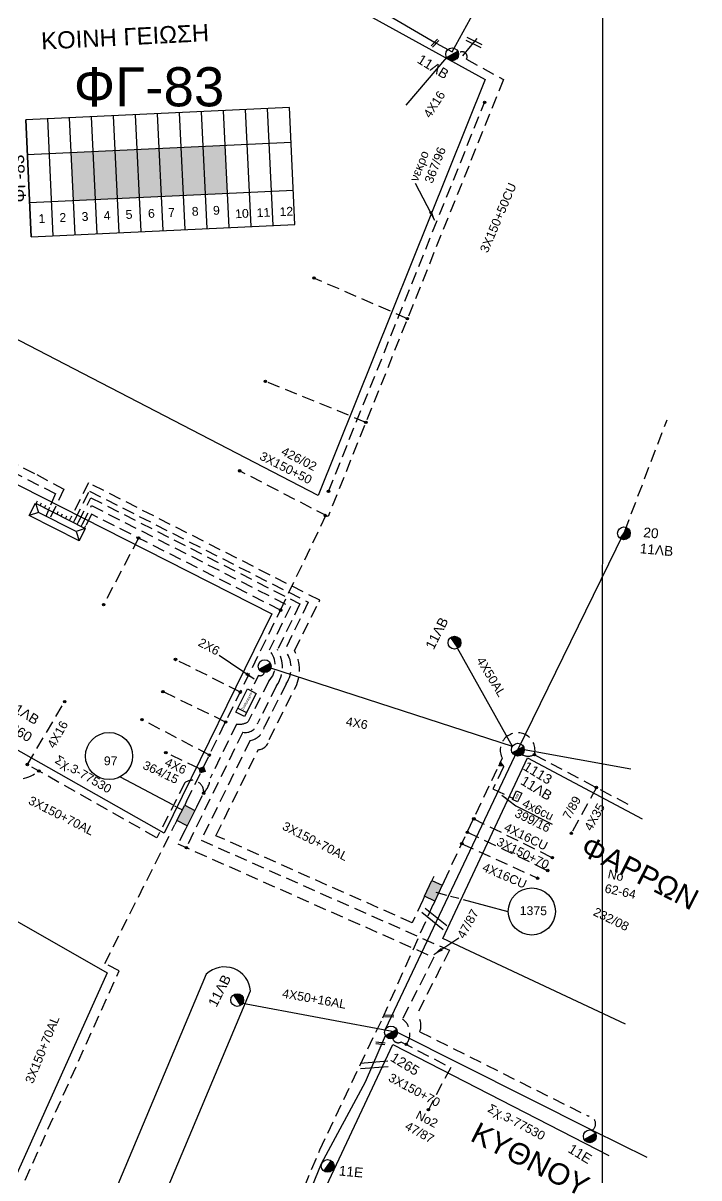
# Model space of a CAD drawing. Header units: millimetres. Extents: x 2087 to 5289, y 222 to 1137.
# Drawn here: x 3142.8 to 3211.9, y 451.1 to 569.1 of the extents above; entities that cross this region are included whole.
import ezdxf
from ezdxf.enums import TextEntityAlignment as Align

# ---------------------------------------------------------------- set-up
doc = ezdxf.new("R2010")
doc.units = ezdxf.units.MM
doc.linetypes.add('DASHED', pattern=[19.05, 12.7, -6.35])
for name, color, linetype in [('Link Box 4 Διευθύνσεων', 7, 'Continuous'), ('Pillar OTE', 7, 'Continuous'), ('Άγνωστα', 7, 'Continuous'), ('Ασφαλειοκιβώτια Χ.Τ 12 αναχωρήσεων', 7, 'Continuous'), ('Γυμνά εναέρια ΧΤ και ΦΟΠ (3Φ)   4x50+16AL', 7, 'Continuous'), ('Εναέρια παροχή ΧΤ 4x16', 7, 'SYN_LINE'), ('Επιγραφές - Σχήματα', 7, 'Continuous'), ('Καλώδια ΧΤ   3x150+50CU', 7, 'DASHED'), ('Καλώδια ΧΤ   3x150+70 XLPE', 7, 'DASHED'), ('Καλώδια ΧΤ   3x150+70AL', 7, 'DASHED'), ('Καλώδια ΧΤ   3x150AL+50CU', 7, 'DASHED'), ('Καλώδια ΧΤ   3x150AL+50XLPE', 7, 'DASHED'), ('Καλώδια ΧΤ   4x50AL', 7, 'DASHED'), ('Καλώδια ΧΤ   4x6CU', 7, 'DASHED'), ('Μηχανική τομή', 7, 'Continuous'), ('Στάση ή Σταθμαρχείο', 7, 'Continuous'), ('Στύλος ΦΜ', 7, 'Continuous'), ('Στύλος ΦΜ @ 1', 7, 'Continuous'), ('Συνδέσεις', 7, 'Continuous'), ('Συνεστραμμενα ΧΤ  4Χ120+25 Al', 7, 'Continuous'), ('Τομή', 7, 'Continuous'), ('Υποσταθμός πόλεως', 7, 'Continuous'), ('Υπόβαθρο ΔΕΗ', 7, 'Continuous'), ('Υπόγεια καλώδια Παροχών ΧΤ   4x16CU', 7, 'DASHED'), ('Υπόγεια καλώδια Παροχών ΧΤ   4x6', 7, 'DASHED'), ('Υπόγειο καλώδιο Μέσης Τάσης 20KV', 7, 'Continuous')]:
    doc.layers.add(name, color=color, linetype=linetype)
doc.styles.add('arial', font='arial.ttf')
doc.styles.get("Standard").update_dxf_attribs({"font": 'arial.ttf'})
doc.linetypes.add('SYN_LINE', pattern='A,0.5,-0.0001,["/\\/\\/\\/",Standard,S=0.1,R=0,X=0,Y=-0.05],-0.25', length=0.7501)
doc.dimstyles.new('ISO-25', dxfattribs={"dimtxt": 2.5, "dimasz": 2.5, "dimexe": 1.25, "dimexo": 0.625, "dimtad": 1, "dimtxsty": 'Standard', "dimcen": 2.5, "dimadec": 0, "dimazin": 0, "dimtfac": 1, "dimtmove": 0, "dimatfit": 3, "dimfxl": 1, "dimarcsym": 0})

# ---------------------------------------------------------------- blocks, each defined once
blk = doc.blocks.new('ΤΟΜΗ')
at = {"layer": 'Τομή', "ltscale": 40}
for p, q in [((-5.68, 0), (5.68, 0)), ((5.68, -2.33), (-5.68, -2.33))]:
    blk.add_line(p, q, dxfattribs=at)
blk = doc.blocks.new('ΜΗΧΑΝΙΚΗ ΤΟΜΗ')
at = {"layer": 'Μηχανική τομή', "ltscale": 40}
for p, q in [((-1.89, 0.78), (1.89, 0.78)), ((1.89, 0), (-1.89, 0))]:
    blk.add_line(p, q, dxfattribs=at)
blk = doc.blocks.new('ΥΠΑΡΧΩΝ ΤΣΙΜΕΝΤΕΝΙΟΣ ΣΤΥΛΟΣ')
at = {"layer": 'Στύλος ΦΜ'}
blk.add_hatch(color=7, dxfattribs=at).paths.add_polyline_path([(-1.29, -2.28, 0.574793), (2.62, 0, 0.268822), (1.3, 2.27)])
at = {"layer": 'Στύλος ΦΜ', "color": 7}
blk.add_line((-1.29, -2.28), (1.3, 2.27), dxfattribs=at)
blk.add_circle((0, 0), 2.62, dxfattribs=at)
at = {"layer": 'Στύλος ΦΜ', "flags": 4}
for tag, p in [('ΑΡΙΘΜΟΣ', (-4.68, 8.05)), ('ΤΥΠΟΣ', (-4.91, 3.03))]:
    blk.add_attdef(tag, p, '', height=4, dxfattribs=at)
blk = doc.blocks.new('LINK BOX 4 ΑΝΑΧΩΡΗΣΕΩΝ')
at = {"layer": 'Link Box 4 Διευθύνσεων', "ltscale": 40}
blk.add_hatch(color=256, dxfattribs=at).paths.add_polyline_path([(-3.54, 0), (-3.54, -4.67), (3.54, -4.67), (3.54, 0)])
for p, q in [((-3.54, 0), (-5.33, 0)), ((5.33, 0), (3.54, 0)), ((-3.54, -4.67), (-5.33, -4.67)), ((5.33, -4.67), (3.54, -4.67))]:
    blk.add_line(p, q, dxfattribs=at)
blk.add_lwpolyline([(-3.54, -4.67), (-3.54, 0), (3.54, 0), (3.54, -4.67)], close=True, dxfattribs=at)
blk = doc.blocks.new('_ΣΥΝΔΕΣΗ')
at = {"layer": 'Συνδέσεις', "linetype": 'SYN_LINE', "ltscale": 40}
blk.add_hatch(color=256, dxfattribs=at).paths.add_polyline_path([(0.5, -0.01, 1), (-0.5, -0.01, 1)])
at = {"layer": 'Συνδέσεις'}
blk.add_circle((0, -0.01), 0.5, dxfattribs=at)
blk = doc.blocks.new('ΑΣΦΑΛΕΙΟΚΙΒΩΤΙΟ ΥΠΟΣΤΑΘΜΟΥ 12 ΑΝΑΧΩΡΗΣΕΩΝ')
at = {"layer": 'Ασφαλειοκιβώτια Χ.Τ 12 αναχωρήσεων', "ltscale": 40}
for p, q in [((-23.91, 54), (23.91, 54)), ((-9.83, 54), (-9.83, -54)), ((9.83, 54), (9.83, -54)), ((-23.91, 45), (23.91, 45)), ((-23.91, 36), (23.91, 36)), ((-23.91, 27), (23.91, 27)), ((-23.91, 18), (23.91, 18)), ((-23.91, 9), (23.91, 9)), ((-23.91, 0), (23.91, 0)), ((-23.91, -9), (23.91, -9)), ((-23.91, -18), (23.91, -18)), ((-23.91, -27), (23.91, -27)), ((-23.91, -36), (23.91, -36)), ((-23.91, -45), (23.91, -45))]:
    blk.add_line(p, q, dxfattribs=at)
at = {"layer": 'Ασφαλειοκιβώτια Χ.Τ 12 αναχωρήσεων'}
blk.add_lwpolyline([(-23.91, -54), (23.91, -54), (23.91, 54), (-23.91, 54)], close=True, dxfattribs=at)
for s, p in [('1', (-18.44, 50.66)), ('2', (-18.44, 42.09)), ('3', (-18.44, 33.02)), ('4', (-18.44, 23.99)), ('5', (-18.44, 14.98)), ('6', (-18.44, 5.85)), ('7', (-18.44, -2.39)), ('8', (-18.44, -12.08)), ('9', (-18.44, -20.77)), ('10', (-20.24, -29.74)), ('11', (-20.24, -38.54)), ('12', (-20.24, -47.91))]:
    blk.add_text(s, height=3.6, rotation=270, dxfattribs=at).set_placement(p)
at = {"layer": 'Ασφαλειοκιβώτια Χ.Τ 12 αναχωρήσεων', "ltscale": 40}
for tag, height, p in [('ΟΝΟΜΑ', 5, (0.11, 57.89)), ('ΚΕΙΜΕΝΟ 1', 2, (17.33, 49.23)), ('ΚΕΙΜΕΝΟ 2', 2, (17.33, 40.53)), ('ΚΕΙΜΕΝΟ 3', 2, (17.33, 31.39)), ('ΚΕΙΜΕΝΟ 4', 2, (17.33, 22.41)), ('ΚΕΙΜΕΝΟ 5', 2, (17.33, 13.57)), ('ΚΕΙΜΕΝΟ 6', 2, (17.33, 4.65)), ('ΚΕΙΜΕΝΟ 7', 2, (17.33, -4.42)), ('ΚΕΙΜΕΝΟ 8', 2, (17.33, -13.15)), ('ΚΕΙΜΕΝΟ 9', 2, (17.33, -22.28)), ('ΚΕΙΜΕΝΟ 10', 2, (17.33, -31.5)), ('ΚΕΙΜΕΝΟ 11', 2, (17.33, -40.57)), ('ΚΕΙΜΕΝΟ 12', 2, (17.33, -49.5)), ('ΣΧ', 2, (0.17, -56.08))]:
    blk.add_attdef(tag, text='', height=height, dxfattribs=at).set_placement(p, align=Align.MIDDLE_CENTER)
blk = doc.blocks.new('ΥΠΟΣΤΑΘΜΟΣ ΠΟΛΕΩΣ 13 ΑΝΑΧΩΡΗΣΕΩΝ')
at = {"layer": 'Υποσταθμός πόλεως', "ltscale": 40}
for p, q in [((-11.12, -2.82), (-11.12, -4)), ((-9.53, -2.82), (-9.53, -4)), ((-7.77, -2.82), (-7.77, -4)), ((-5.99, -2.82), (-5.99, -4)), ((-4.14, -2.82), (-4.14, -4)), ((-2.3, -2.82), (-2.3, -4)), ((-0.43, -2.82), (-0.43, -4)), ((1.54, -2.82), (1.54, -4)), ((3.43, -2.82), (3.43, -4)), ((5.39, -2.82), (5.39, -4)), ((7.32, -2.82), (7.32, -4)), ((9.32, -2.82), (9.32, -4)), ((11.11, -2.82), (11.11, -4))]:
    blk.add_line(p, q, dxfattribs=at)
blk.add_lwpolyline([(-11.43, 2.82), (11.43, 2.82), (11.43, -2.82), (-11.43, -2.82)], close=True, dxfattribs=at)
for points in [[(-8.62, 0), (-11.43, 2.82)], [(-11.43, -2.82), (-8.62, 0)], [(-8.62, 0), (8.62, 0)], [(8.62, 0), (11.43, 2.82)], [(11.43, -2.82), (8.62, 0)]]:
    blk.add_lwpolyline(points, dxfattribs=at)
at = {"layer": 'Υποσταθμός πόλεως', "linetype": 'SYN_LINE', "ltscale": 40, "flags": 1}
for tag, p in [('ΜΕΤΑΣΧΗΜΑΤΙΣΜΟΣ', (12.22, 1.68)), ('ΙΣΧΥΣ', (12.2, -1.11)), ('ΑΡΙΘΜΟΣ', (12.32, -3.83))]:
    blk.add_attdef(tag, p, '', height=1.8, dxfattribs=at)
blk = doc.blocks.new('ΣΤΑΣΗ - ΣΤΑΘΜΑΡΧΕΙΟ')
at = {"layer": 'Στάση ή Σταθμαρχείο', "ltscale": 40}
blk.add_line((-6.96, 3.61), (-6.96, -3.34), dxfattribs=at)
blk.add_lwpolyline([(-10.05, 3.61), (8.37, 3.61), (8.37, -3.34), (-10.05, -3.34)], close=True, dxfattribs=at)
blk.add_attdef('ΣΤΑΣΗ-ΣΤΑΘΜΑΡΧΕΙΟ', text='', height=1.76, dxfattribs=at).set_placement((-6.36, 1.06), align=Align.TOP_LEFT)
blk = doc.blocks.new('τομή_')
at = {"layer": 'Επιγραφές - Σχήματα'}
for p, q in [((-1.29, -0.22), (0.13, 0.75)), ((-1.08, -0.46), (0.34, 0.51)), ((-0.66, 0.62), (-0.29, -0.37))]:
    blk.add_line(p, q, dxfattribs=at)
blk = doc.blocks.new('TSONTA XT1')
at = {"ltscale": 40}
h = blk.add_hatch(color=256, dxfattribs=at)
h.dxf.hatch_style = 1
h.paths.add_polyline_path([(595.96, 2487.66), (597.07, 2488.77), (595.96, 2489.87), (594.85, 2488.77)])
blk.add_lwpolyline([(594.85, 2488.77), (595.96, 2489.87), (597.07, 2488.77), (595.96, 2487.66)], close=True, dxfattribs=at)
blk = doc.blocks.new('PILLAR ΟΤΕ')
at = {"layer": 'Pillar OTE', "ltscale": 40}
blk.add_lwpolyline([(-3.31, 2.02), (3.39, 2.02), (3.39, -1.99), (-3.31, -1.99)], close=True, dxfattribs=at)
at = {"layer": 'Pillar OTE', "insert": (-1.81, 0.71), "char_height": 1.3575, "width": 109.961, "attachment_point": 1}
blk.add_mtext('{\\fArial|b1|i0|c161|p34;OTE}', dxfattribs=at)

msp = doc.modelspace()

# ---------------------------------------------------------------- hatches: boundary and pattern name
at = {"layer": 'Pillar OTE', "ltscale": 40}
h = msp.add_hatch(color=256, dxfattribs=at)
h.dxf.hatch_style = 1
h.paths.add_polyline_path([(3191.47, 493.19), (3191.89, 493.19), (3191.62, 493.51)])
at = {"layer": 'Ασφαλειοκιβώτια Χ.Τ 12 αναχωρήσεων'}
h = msp.add_hatch(color=2, dxfattribs=at)
h.dxf.hatch_style = 1
h.paths.add_polyline_path([(3147.76, 555.89), (3147.99, 550.98), (3150.24, 551.08), (3150.01, 555.99)])
h = msp.add_hatch(color=30, dxfattribs=at)
h.dxf.hatch_style = 1
h.paths.add_polyline_path([(3150.01, 555.99), (3150.24, 551.08), (3152.48, 551.19), (3152.25, 556.1)])
h = msp.add_hatch(color=62, dxfattribs=at)
h.dxf.hatch_style = 1
h.paths.add_polyline_path([(3152.25, 556.1), (3152.48, 551.19), (3154.73, 551.29), (3154.5, 556.2)])
h = msp.add_hatch(color=6, dxfattribs=at)
h.dxf.hatch_style = 1
h.paths.add_polyline_path([(3154.5, 556.2), (3154.73, 551.29), (3156.98, 551.4), (3156.75, 556.31)])
h = msp.add_hatch(color=173, dxfattribs=at)
h.dxf.hatch_style = 1
h.paths.add_polyline_path([(3156.75, 556.31), (3156.98, 551.4), (3159.23, 551.51), (3159, 556.41)])
h = msp.add_hatch(color=85, dxfattribs=at)
h.dxf.hatch_style = 1
h.paths.add_polyline_path([(3159, 556.41), (3159.23, 551.51), (3161.47, 551.61), (3161.24, 556.52)])
h = msp.add_hatch(color=151, dxfattribs=at)
h.dxf.hatch_style = 1
h.paths.add_polyline_path([(3161.24, 556.52), (3161.47, 551.61), (3163.72, 551.72), (3163.49, 556.62)])

# ---------------------------------------------------------------- linework, layer by layer
at = {"layer": 'Pillar OTE', "ltscale": 40}
msp.add_lwpolyline([(3191.62, 493.51), (3191.89, 493.19), (3191.47, 493.19), (3191.62, 493.51)], dxfattribs=at)
at = {"layer": 'Άγνωστα', "color": 5, "linetype": 'SYN_LINE', "ltscale": 10}
msp.add_lwpolyline([(3186.69, 566.16), (3192.7, 577.09), (3194.71, 580.74)], dxfattribs=at)
at = {"layer": 'Άγνωστα', "color": 2, "linetype": 'DASHED', "ltscale": 0.1}
for points in [[(3154.63, 516.46), (3151.06, 509.66)], [(3165.04, 500.71), (3158.41, 504.05)], [(3163.53, 497.65), (3157.12, 500.76)], [(3161.88, 494.27), (3154.98, 497.9)]]:
    msp.add_lwpolyline(points, dxfattribs=at)
at = {"layer": 'Άγνωστα', "color": 6}
msp.add_lwpolyline([(3179.88, 466.26), (3193.41, 494.82), (3204.25, 516.94)], dxfattribs=at)
at = {"layer": 'Άγνωστα', "color": 6, "linetype": 'DASHED', "ltscale": 0.08}
msp.add_lwpolyline([(3167.49, 502.7, -0.452599), (3166.88, 502.43), (3166.15, 500.93)], format="xyb", dxfattribs=at)
at = {"layer": 'Άγνωστα', "color": 173}
msp.add_lwpolyline([(3194.07, 494.84), (3204.95, 492.86)], dxfattribs=at)
at = {"layer": 'Άγνωστα', "color": 173, "linetype": 'DASHED', "ltscale": 0.1}
msp.add_lwpolyline([(3201.44, 490.95), (3198.88, 486.29)], dxfattribs=at)
at = {"layer": 'Άγνωστα', "color": 85}
msp.add_lwpolyline([(3161.93, 424.84), (3163, 427.78), (3167.64, 438.59), (3173.35, 452.53), (3177.83, 460.87), (3179.87, 465.6)], dxfattribs=at)
at = {"layer": 'Γυμνά εναέρια ΧΤ και ΦΟΠ (3Φ)   4x50+16AL', "color": 62, "ltscale": 40}
msp.add_lwpolyline([(3206.63, 453.15), (3201.1, 455.87), (3181.09, 465.9), (3181.09, 465.9), (3181.09, 465.9), (3165.09, 468.93)], dxfattribs=at)
at = {"layer": 'Εναέρια παροχή ΧΤ 4x16', "color": 6, "linetype": 'SYN_LINE', "ltscale": 8}
msp.add_lwpolyline([(3186.12, 565.58), (3181.96, 560.71)], dxfattribs=at)
at = {"layer": 'Επιγραφές - Σχήματα'}
for points in [[(3202.07, 238.29), (3202.08, 789.29)], [(3152.77, 492.06), (3158.09, 489.21)], [(3158.3, 489.1), (3158.46, 489.01)], [(3158.62, 488.93), (3159.11, 488.67)], [(3186.14, 479.93), (3185.05, 480.22)], [(3187.38, 479.6), (3186.53, 479.82)], [(3192.42, 478.24), (3187.84, 479.47)]]:
    msp.add_lwpolyline(points, dxfattribs=at)
for centre in [(3151.62, 494.17), (3194.83, 478.29)]:
    msp.add_circle(centre, 2.41, dxfattribs=at)
at = {"layer": 'Καλώδια ΧΤ   3x150+50CU', "color": 6, "linetype": 'DASHED', "ltscale": 0.1}
msp.add_lwpolyline([(3204.33, 517.16), (3208.66, 528.55)], dxfattribs=at)
at = {"layer": 'Καλώδια ΧΤ   3x150+70 XLPE', "color": 173, "ltscale": 0.1}
msp.add_lwpolyline([(3188.25, 486.39), (3196.46, 482.47)], dxfattribs=at)
at = {"layer": 'Καλώδια ΧΤ   3x150+70AL', "color": 30, "linetype": 'DASHED', "ltscale": 0.1}
for points in [[(3160.59, 489.02), (3161.29, 490.39, 0.659323), (3159.37, 491.44), (3156.51, 485.82), (3156.44, 485.85), (3143.27, 493.31)], [(3137.52, 435.74), (3137.97, 436.73, 0.209238), (3137.56, 438.67), (3152.65, 472.22), (3151.18, 472.96), (3158.35, 487.17)]]:
    msp.add_lwpolyline(points, format="xyb", dxfattribs=at)
at = {"layer": 'Καλώδια ΧΤ   3x150+70AL', "color": 6, "linetype": 'DASHED', "ltscale": 0.1}
for points in [[(3159.39, 486.64), (3158.66, 485.19), (3184.82, 473.6), (3181.62, 467.29, -0.428987), (3181.98, 464.69)], [(3180.62, 465.29, 0.492971), (3181.46, 464.95), (3186.54, 462.34), (3184.33, 458.14)]]:
    msp.add_lwpolyline(points, format="xyb", dxfattribs=at)
at = {"layer": 'Καλώδια ΧΤ   3x150+70AL', "color": 133, "ltscale": 0.1}
msp.add_lwpolyline([(3160.91, 423.81, -0.874636), (3161.16, 425.61), (3173.18, 453.92), (3179.59, 467.4), (3184.78, 479.03), (3184.78, 479.03), (3184.78, 479.03), (3184.78, 479.03), (3184.78, 479.03)], format="xyb", dxfattribs=at)
at = {"layer": 'Καλώδια ΧΤ   3x150+70AL', "color": 30, "linetype": 'DASHED', "ltscale": 0.1}
msp.add_arc((3142.08, 495.56), 3.75, 194.2744, 309.1042, dxfattribs=at)
at = {"layer": 'Καλώδια ΧΤ   3x150AL+50CU', "color": 2, "linetype": 'DASHED', "ltscale": 0.1}
msp.add_lwpolyline([(3187.34, 565.99, -0.916407), (3188.15, 565.39), (3191.93, 563.31), (3174, 518.65), (3164.96, 523.33)], format="xyb", dxfattribs=at)
at = {"layer": 'Καλώδια ΧΤ   3x150AL+50CU', "linetype": 'DASHED', "ltscale": 0.1}
for points in [[(3174.05, 521.23), (3190.01, 560.99)], [(3191.89, 493), (3190.86, 490.82)], [(3190.86, 490.82), (3192.95, 489.83)]]:
    msp.add_lwpolyline(points, dxfattribs=at)
at = {"layer": 'Καλώδια ΧΤ   3x150AL+50CU', "color": 151, "linetype": 'DASHED', "ltscale": 0.1}
msp.add_lwpolyline([(3111.39, 511.39, -0.598549), (3110.64, 511.88), (3095.67, 520.36), (3095.67, 520.36), (3105.85, 541.31), (3146.14, 521), (3145.15, 518.65)], format="xyb", dxfattribs=at)
at = {"layer": 'Καλώδια ΧΤ   3x150AL+50CU', "color": 173, "linetype": 'DASHED', "ltscale": 0.1}
msp.add_lwpolyline([(3173.17, 510.09), (3149.51, 522.1), (3149.51, 522.1), (3147.7, 518.53)], dxfattribs=at)
at = {"layer": 'Καλώδια ΧΤ   3x150AL+50CU', "color": 62, "linetype": 'DASHED', "ltscale": 0.1}
msp.add_lwpolyline([(3148.11, 518.32), (3149.61, 521.26), (3171.98, 509.9), (3169.59, 505.03, -0.323016), (3169.74, 501.57), (3167.51, 497.19, -0.313722), (3166.03, 495.77), (3161.02, 485.58), (3186.41, 474.32), (3183.09, 467.75, -0.273801), (3183.39, 466), (3200.63, 457.36, -0.721507), (3201, 455.92)], format="xyb", dxfattribs=at)
at = {"layer": 'Καλώδια ΧΤ   3x150AL+50CU', "color": 6, "linetype": 'DASHED', "ltscale": 0.1}
msp.add_lwpolyline([(3148.51, 518.12), (3149.76, 520.58), (3171.13, 509.73), (3168.84, 505.05, -0.296518), (3168.74, 501.36), (3166.82, 497.57, -0.404942), (3165.29, 496.61), (3159.5, 484.82)], format="xyb", dxfattribs=at)
at = {"layer": 'Καλώδια ΧΤ   3x150AL+50CU', "color": 30, "linetype": 'DASHED', "ltscale": 0.1}
msp.add_lwpolyline([(3148.9, 517.91), (3149.84, 519.77), (3170.16, 509.45), (3167.98, 505.01, -0.411472), (3167.94, 501.84), (3165.84, 497.69, -0.175614), (3164.66, 497.44), (3161.96, 491.93, -0.183005), (3161.29, 490.39)], format="xyb", dxfattribs=at)
at = {"layer": 'Καλώδια ΧΤ   3x150AL+50CU', "color": 2, "linetype": 'DASHED', "ltscale": 0.1}
for points in [[(3159.55, 489.55), (3169.15, 509.09), (3149.84, 518.89), (3149.25, 517.73)], [(3169.15, 509.09), (3173.78, 518.76)]]:
    msp.add_lwpolyline(points, dxfattribs=at)
at = {"layer": 'Καλώδια ΧΤ   3x150AL+50CU', "color": 173, "linetype": 'DASHED', "ltscale": 0.1}
for points in [[(3183.68, 479.44), (3182.6, 477.13), (3182.6, 477.13), (3162.54, 486.03), (3166.87, 494.82, 0.361127), (3167.98, 495.87), (3170.58, 501, 0.259113), (3170.57, 504.96), (3173.09, 509.93), (3173.17, 510.09), (3173.16, 510.09)], [(3185.86, 481.36), (3191.82, 493.94, -1.474285), (3195.1, 494.31)], [(3193.83, 494.31, 0.223291), (3195.1, 494.31), (3204.79, 489.18)]]:
    msp.add_lwpolyline(points, format="xyb", dxfattribs=at)
at = {"layer": 'Καλώδια ΧΤ   3x150AL+50CU', "linetype": 'DASHED', "ltscale": 0.1}
msp.add_arc((3191.87, 493.09), 0.096, 281.8575, 79.4796, dxfattribs=at)
at = {"layer": 'Καλώδια ΧΤ   3x150AL+50XLPE', "color": 85, "ltscale": 0.1}
msp.add_lwpolyline([(3092.85, 543.42), (3092.64, 543.52, -1), (3093.02, 544.29, 0.236139), (3093.63, 544.29), (3095.17, 547.58), (3117.26, 536.35), (3144.22, 522.95), (3147, 521.45), (3145.58, 518.45)], format="xyb", dxfattribs=at)
at = {"layer": 'Καλώδια ΧΤ   4x50AL', "color": 173, "linetype": 'Continuous', "ltscale": 0.1}
msp.add_lwpolyline([(3192.86, 495.16), (3187.25, 505.19)], dxfattribs=at)
at = {"layer": 'Καλώδια ΧΤ   4x6CU', "color": 6, "linetype": 'SYN_LINE', "ltscale": 10}
msp.add_lwpolyline([(3192.86, 495.16), (3168.06, 503.2, 0.056366), (3168.06, 503.2, 0.056366)], format="xyb", dxfattribs=at)
at = {"layer": 'Καλώδια ΧΤ   4x6CU', "color": 2, "linetype": 'DASHED', "ltscale": 0.1}
msp.add_lwpolyline([(3160.82, 492.91), (3157.42, 494.53)], dxfattribs=at)
at = {"layer": 'Συνεστραμμενα ΧΤ  4Χ120+25 Al', "color": 5, "linetype": 'SYN_LINE', "ltscale": 10}
msp.add_lwpolyline([(3123.52, 601.49), (3149.61, 587.17), (3149.61, 587.17), (3168.58, 576.72), (3185.07, 567.04), (3186.69, 566.16)], dxfattribs=at)
at = {"layer": 'Υπόβαθρο ΔΕΗ'}
for points in [[(3133.51, 594.47), (3190.08, 563.34), (3173.01, 520.81), (3130.51, 542.83), (3112.97, 552.94), (3119.96, 567.31), (3130.62, 589.22), (3133.51, 594.47)], [(3188.55, 566.7), (3187.75, 565.75)], [(3096.7, 520.58), (3106.17, 540.23), (3168.26, 508.71), (3157.24, 486.29), (3096.7, 520.58)], [(3088.34, 508.07), (3151.41, 472), (3134.26, 433.89), (3109.57, 443.01), (3081.49, 399.11), (3039.1, 418.25), (3088.34, 508.07)], [(3204.42, 466.76), (3185.73, 475.53), (3194.39, 493.98), (3206.13, 487.77)], [(3193.21, 489.08), (3196.93, 487.22)], [(3199.06, 421.82), (3168.37, 438.57), (3180.64, 464.7), (3202.71, 453.34)]]:
    msp.add_lwpolyline(points, dxfattribs=at)
msp.add_lwpolyline([(3139.63, 407.31), (3166.08, 470.16, 0.630322), (3161.56, 471.88), (3135.13, 409.07)], format="xyb", dxfattribs=at)
at = {"layer": 'Υπόγεια καλώδια Παροχών ΧΤ   4x16CU', "color": 30, "linetype": 'DASHED', "ltscale": 0.1}
msp.add_lwpolyline([(3143.27, 493.31), (3147.08, 499.74)], dxfattribs=at)
at = {"layer": 'Υπόγεια καλώδια Παροχών ΧΤ   4x16CU', "color": 173, "ltscale": 0.1}
for points in [[(3188.84, 487.79), (3196.94, 483.79)], [(3187.68, 485.21), (3195.43, 481.69)]]:
    msp.add_lwpolyline(points, dxfattribs=at)
at = {"layer": 'Υπόγειο καλώδιο Μέσης Τάσης 20KV', "color": 2, "linetype": 'DASHED', "ltscale": 0.1}
for points in [[(3182.12, 538.88), (3172.56, 543.03)], [(3177.87, 528.28), (3167.6, 532.47)]]:
    msp.add_lwpolyline(points, dxfattribs=at)

# ---------------------------------------------------------------- block references
at = {"layer": 'Link Box 4 Διευθύνσεων', "xscale": 0.2499999999999999, "yscale": 0.2499999999999999, "zscale": 0.2499999999999999}
for p, rotation in [((3158.95, 488.36), 63.22208368395232), ((3184.24, 480.65), 65.04598494502326)]:
    msp.add_blockref('LINK BOX 4 ΑΝΑΧΩΡΗΣΕΩΝ', p, dxfattribs=dict(at, rotation=rotation))
at = {"layer": 'Pillar OTE', "xscale": 0.1447817960937919, "yscale": 0.1447817960937919, "zscale": 0.1447817960937919, "rotation": 65}
msp.add_blockref('PILLAR ΟΤΕ', (3193.33, 490.04), dxfattribs=at)
at = {"layer": 'Ασφαλειοκιβώτια Χ.Τ 12 αναχωρήσεων', "xscale": 0.2499999999999998, "yscale": 0.2499999999999998, "zscale": 0.2499999999999998, "rotation": 92.6867553981771}
msp.add_blockref('ΑΣΦΑΛΕΙΟΚΙΒΩΤΙΟ ΥΠΟΣΤΑΘΜΟΥ 12 ΑΝΑΧΩΡΗΣΕΩΝ', (3156.86, 553.85), dxfattribs=at).add_auto_attribs({'ΟΝΟΜΑ': 'ΦΓ-83'})
at = {"layer": 'Επιγραφές - Σχήματα', "rotation": 299.7579530802306}
msp.add_blockref('τομή_', (3189.01, 566.63), dxfattribs=at)
at = {"layer": 'Μηχανική τομή', "xscale": 0.2499999999999999, "yscale": 0.2499999999999999, "zscale": 0.2499999999999999}
for p, rotation in [((3185.01, 566.98), 45.55630448887702), ((3180.27, 467.7), 177.4897224942168), ((3179.37, 464.9), 173.7396299263167)]:
    msp.add_blockref('ΜΗΧΑΝΙΚΗ ΤΟΜΗ', p, dxfattribs=dict(at, rotation=rotation))
at = {"layer": 'Στάση ή Σταθμαρχείο', "xscale": 0.1437129380046827, "yscale": 0.1437129380046827, "zscale": 0.1437129380046827, "rotation": 63.10264653331491}
msp.add_blockref('ΣΤΑΣΗ - ΣΤΑΘΜΑΡΧΕΙΟ', (3165.69, 499.72), dxfattribs=at).add_auto_attribs({'ΣΤΑΣΗ-ΣΤΑΘΜΑΡΧΕΙΟ': 'Σταθμαρχείο'})
at = {"layer": 'Στύλος ΦΜ @ 1', "ltscale": 40}
ref = msp.add_blockref('ΥΠΑΡΧΩΝ ΤΣΙΜΕΝΤΕΝΙΟΣ ΣΤΥΛΟΣ', (3186.69, 565.9), dxfattribs=dict(at, xscale=0.2499999999999999, yscale=0.2499999999999999, zscale=0.2499999999999999, rotation=328.5155825786242))
ref.add_attrib('ΤΥΠΟΣ', '11ΛΒ', (3183.03, 565.1), dxfattribs={"layer": 'Στύλος ΦΜ', "height": 1, "rotation": 328.5156, "flags": 4})
ref = msp.add_blockref('ΥΠΑΡΧΩΝ ΤΣΙΜΕΝΤΕΝΙΟΣ ΣΤΥΛΟΣ', (3204.25, 516.94), dxfattribs=dict(at, xscale=0.2499999999999999, yscale=0.2499999999999999, zscale=0.2499999999999999, rotation=354.7589178668923))
ref.add_attrib('ΤΥΠΟΣ', '20', (3206.2, 516.56), dxfattribs={"layer": 'Στύλος ΦΜ', "height": 1, "rotation": 354.7589, "flags": 4})
ref.add_attrib('ΑΡΙΘΜΟΣ', '11ΛB', (3205.84, 514.91), dxfattribs={"layer": 'Στύλος ΦΜ', "height": 1, "rotation": 354.7589, "flags": 4})
ref = msp.add_blockref('ΥΠΑΡΧΩΝ ΤΣΙΜΕΝΤΕΝΙΟΣ ΣΤΥΛΟΣ', (3186.93, 505.76), dxfattribs=dict(at, xscale=0.25, yscale=0.25, zscale=0.25, rotation=63.27059200014207))
ref.add_attrib('ΑΡΙΘΜΟΣ', '11ΛB', (3184.8, 504.97), dxfattribs={"layer": 'Στύλος ΦΜ', "height": 1, "rotation": 63.2706, "flags": 4})
at = {"layer": 'Στύλος ΦΜ @ 1', "ltscale": 40, "xscale": 0.2499999999999999, "yscale": 0.2499999999999999, "zscale": 0.2499999999999999, "rotation": 328.5155825786242}
msp.add_blockref('ΥΠΑΡΧΩΝ ΤΣΙΜΕΝΤΕΝΙΟΣ ΣΤΥΛΟΣ', (3167.52, 503.36), dxfattribs=at)
at = {"layer": 'Στύλος ΦΜ @ 1', "ltscale": 40}
ref = msp.add_blockref('ΥΠΑΡΧΩΝ ΤΣΙΜΕΝΤΕΝΙΟΣ ΣΤΥΛΟΣ', (3140.46, 494.68), dxfattribs=dict(at, xscale=0.2499999999999999, yscale=0.2499999999999999, zscale=0.2499999999999999, rotation=328.5155825786242))
ref.add_attrib('ΤΥΠΟΣ', '11ΛB', (3141.15, 499.11), dxfattribs={"layer": 'Στύλος ΦΜ', "height": 1, "rotation": 328.5156, "flags": 4})
ref.add_attrib('ΑΡΙΘΜΟΣ', '1260', (3140.7, 497.18), dxfattribs={"layer": 'Στύλος ΦΜ', "height": 1, "rotation": 328.5156, "flags": 4})
ref = msp.add_blockref('ΥΠΑΡΧΩΝ ΤΣΙΜΕΝΤΕΝΙΟΣ ΣΤΥΛΟΣ', (3193.41, 494.82), dxfattribs=dict(at, xscale=0.2499999999999999, yscale=0.2499999999999999, zscale=0.2499999999999999, rotation=328.5155825786242))
ref.add_attrib('ΤΥΠΟΣ', '1113', (3193.86, 492.84), dxfattribs={"layer": 'Στύλος ΦΜ', "height": 1, "rotation": 328.5156, "flags": 4})
ref.add_attrib('ΑΡΙΘΜΟΣ', '11ΛB', (3193.59, 491.36), dxfattribs={"layer": 'Στύλος ΦΜ', "height": 1, "rotation": 328.5156, "flags": 4})
ref = msp.add_blockref('ΥΠΑΡΧΩΝ ΤΣΙΜΕΝΤΕΝΙΟΣ ΣΤΥΛΟΣ', (3164.72, 469.23), dxfattribs=dict(at, xscale=0.25, yscale=0.25, zscale=0.25, rotation=63.27059200014207))
ref.add_attrib('ΑΡΙΘΜΟΣ', '11ΛB', (3162.59, 468.44), dxfattribs={"layer": 'Στύλος ΦΜ', "height": 1, "rotation": 63.2706, "flags": 4})
ref = msp.add_blockref('ΥΠΑΡΧΩΝ ΤΣΙΜΕΝΤΕΝΙΟΣ ΣΤΥΛΟΣ', (3180.44, 465.92), dxfattribs=dict(at, xscale=0.2499999999999999, yscale=0.2499999999999999, zscale=0.2499999999999999, rotation=328.5155825786242))
ref.add_attrib('ΤΥΠΟΣ', '1265', (3180.29, 463.08), dxfattribs={"layer": 'Στύλος ΦΜ', "height": 1, "rotation": 328.5156, "flags": 4})
ref = msp.add_blockref('ΥΠΑΡΧΩΝ ΤΣΙΜΕΝΤΕΝΙΟΣ ΣΤΥΛΟΣ', (3200.76, 455.31), dxfattribs=dict(at, xscale=0.2499999999999999, yscale=0.2499999999999999, zscale=0.2499999999999999, rotation=328.5155825786242))
ref.add_attrib('ΤΥΠΟΣ', '11E', (3198.45, 453.74), dxfattribs={"layer": 'Στύλος ΦΜ', "height": 1, "rotation": 328.5156, "flags": 4})
ref = msp.add_blockref('ΥΠΑΡΧΩΝ ΤΣΙΜΕΝΤΕΝΙΟΣ ΣΤΥΛΟΣ', (3173.96, 452.28), dxfattribs=dict(at, xscale=0.2499999999999999, yscale=0.2499999999999999, zscale=0.2499999999999999, rotation=354.7589178668923))
ref.add_attrib('ΑΡΙΘΜΟΣ', '11E', (3175.07, 451.31), dxfattribs={"layer": 'Στύλος ΦΜ', "height": 1, "rotation": 354.7589, "flags": 4})
at = {"layer": 'Συνδέσεις', "xscale": 0.25, "yscale": 0.25, "zscale": 0.25}
for p in [(3190.01, 560.99), (3172.56, 543.04), (3182.12, 538.88), (3167.6, 532.47), (3177.87, 528.28), (3164.96, 523.33), (3174.05, 521.23), (3173.72, 518.76), (3154.63, 516.46), (3151.06, 509.66), (3169.15, 509.09), (3158.41, 504.05), (3157.12, 500.76), (3165.04, 500.71), (3147.08, 499.74), (3154.98, 497.9), (3163.53, 497.65), (3157.42, 494.53), (3143.27, 493.31), (3161.88, 494.27), (3195.1, 494.31), (3144.44, 492.65), (3201.44, 490.96), (3161.3, 490.38), (3188.91, 487.76), (3188.25, 486.39), (3198.88, 486.29), (3187.68, 485.21), (3159.52, 484.81), (3196.94, 483.79), (3195.43, 481.69), (3196.46, 482.48), (3182, 464.71), (3184.27, 458.03)]:
    msp.add_blockref('_ΣΥΝΔΕΣΗ', p, dxfattribs=at)
at = {"layer": 'Συνδέσεις', "xscale": 0.3075184835441075, "yscale": 0.3075184835441075, "zscale": 0.3075184835441075, "rotation": 63.82693588444248}
msp.add_blockref('TSONTA XT1', (3767.16, -9.3), dxfattribs=at)
at = {"layer": 'Τομή', "xscale": 0.2499999999999998, "yscale": 0.2499999999999998, "zscale": 0.2499999999999998}
for p, rotation in [((3185.05, 477.74), 321.0971611151405), ((3178.74, 462.31), 184.5896683173016)]:
    msp.add_blockref('ΤΟΜΗ', p, dxfattribs=dict(at, rotation=rotation))
at = {"layer": 'Υποσταθμός πόλεως', "xscale": 0.2500000000002127, "yscale": 0.2500000000002127, "zscale": 0.2500000000002127, "rotation": 153.0296833983032}
msp.add_blockref('ΥΠΟΣΤΑΘΜΟΣ ΠΟΛΕΩΣ 13 ΑΝΑΧΩΡΗΣΕΩΝ', (3146.32, 518.1), dxfattribs=at)

# ---------------------------------------------------------------- texts
at = {"ltscale": 40, "insert": (3148, 564.58), "char_height": 4, "width": 21.1415, "attachment_point": 1, "style": 'arial'}
msp.add_mtext('{\\fArial|b0|i0|c204|p34;Ф}Γ-83', dxfattribs=at)
at = {"layer": 'Άγνωστα', "ltscale": 40, "char_height": 0.9, "attachment_point": 1, "style": 'arial'}
for s, insert, width, rotation in [('νεκρο', (3182.32, 553.14), 2.943, 68.5456), ('367/96', (3183.83, 552.96), 2.943, 68.5456), ('426/02', (3169.54, 525.83), 2.9553, 332.9687), ('3X150+50', (3167.33, 525.34), 69.1904, 333.1229), ('7/89', (3197.93, 488.05), 3.6242, 60.9666), ('4X35', (3200.14, 486.88), 3.6242, 60.9666), ('Νο\\P62-64', (3202.73, 482.59), 2.9553, 347.8777), ('47/87', (3187.14, 475.87), 3.6242, 60.9666), ('232/08', (3201.42, 478.75), 4.5942, 334.1215), ('3X150+70', (3180.51, 461.81), 5.654, 331.6199), ('Νο2', (3183.29, 457.99), 2.9553, 332.922), ('47/87', (3182.21, 456.87), 3.6242, 330.9666)]:
    msp.add_mtext(s, dxfattribs=dict(at, insert=insert, width=width, rotation=rotation))
at = {"layer": 'Γυμνά εναέρια ΧΤ και ΦΟΠ (3Φ)   4x50+16AL', "ltscale": 40, "insert": (3169.43, 470.39), "char_height": 0.9, "width": 5.654, "attachment_point": 1, "rotation": 349.8139, "style": 'arial'}
msp.add_mtext('4X50+16AL', dxfattribs=at)
at = {"layer": 'Εναέρια παροχή ΧΤ 4x16', "ltscale": 40, "char_height": 0.9, "attachment_point": 1, "style": 'arial'}
for insert, width, rotation in [((3183.69, 559.8), 2.943, 57.2264), ((3145.24, 495.33), 69.1904, 60.539)]:
    msp.add_mtext('4X16', dxfattribs=dict(at, insert=insert, width=width, rotation=rotation))
at = {"layer": 'Επιγραφές - Σχήματα', "color": 190, "insert": (3144.63, 568.13), "char_height": 1.75, "width": 17.5655, "attachment_point": 1, "rotation": 2.9069}
msp.add_mtext('KOINH ΓΕΙΩΣΗ', dxfattribs=at)
at = {"layer": 'Επιγραφές - Σχήματα', "char_height": 0.9, "width": 8.5591, "attachment_point": 1}
for s, insert, rotation in [('Σχ.3-77530', (3146.45, 494.31), 329.9373), ('97', (3151.09, 494.14), 359.4102), ('1375', (3193.6, 478.83), 359.4102), ('Σχ.3-77530', (3190.66, 458.67), 332)]:
    msp.add_mtext(s, dxfattribs=dict(at, insert=insert, rotation=rotation))
at = {"layer": 'Επιγραφές - Σχήματα', "ltscale": 40, "char_height": 2, "width": 21.1415, "attachment_point": 1, "rotation": 333.0151, "style": 'arial'}
for s, insert in [('{\\H1.0833x;ΦΑΡΡΩΝ}', (3200.62, 486.14)), ('{\\H1.0833x;KYΘNOY}', (3189.4, 456.85))]:
    msp.add_mtext(s, dxfattribs=dict(at, insert=insert))
at = {"layer": 'Καλώδια ΧΤ   3x150+50CU', "ltscale": 40, "insert": (3189.49, 545.89), "char_height": 0.9, "width": 2.943, "attachment_point": 1, "rotation": 66.8616, "style": 'arial'}
msp.add_mtext('3X150+50CU', dxfattribs=at)
at = {"layer": 'Καλώδια ΧΤ   3x150+70 XLPE', "ltscale": 40, "insert": (3191.53, 485.92), "char_height": 0.9, "width": 6.4457, "attachment_point": 1, "rotation": 334.1215, "style": 'arial'}
msp.add_mtext('3X150+70', dxfattribs=at)
at = {"layer": 'Καλώδια ΧΤ   3x150+70AL', "ltscale": 40, "char_height": 0.9, "width": 69.1904, "attachment_point": 1, "style": 'arial'}
for insert, rotation in [((3143.69, 490.13), 333.1229), ((3169.65, 487.52), 333.1229), ((3143, 460.95), 67.9932)]:
    msp.add_mtext('3X150+70AL', dxfattribs=dict(at, insert=insert, rotation=rotation))
at = {"layer": 'Καλώδια ΧΤ   4x50AL', "ltscale": 40, "insert": (3189.91, 504.42), "char_height": 0.9, "width": 69.1904, "attachment_point": 1, "rotation": 301.3082, "style": 'arial'}
msp.add_mtext('4X50AL', dxfattribs=at)
at = {"layer": 'Υπόγεια καλώδια Παροχών ΧΤ   4x16CU', "ltscale": 40, "char_height": 0.9, "attachment_point": 1, "rotation": 334, "style": 'arial'}
for s, insert in [('399/16', (3193.39, 488.83)), ('4x6cu', (3194.16, 489.84))]:
    msp.add_mtext_dynamic_manual_height_columns(s, width=1.8, gutter_width=12.5, heights=[0.118], dxfattribs=dict(at, insert=insert))
at = {"layer": 'Υπόγεια καλώδια Παροχών ΧΤ   4x16CU', "ltscale": 40, "char_height": 0.9, "width": 69.1904, "attachment_point": 1, "style": 'arial'}
for insert, rotation in [((3192.3, 487.39), 334), ((3190.05, 483.3), 336.8529)]:
    msp.add_mtext('4X16CU', dxfattribs=dict(at, insert=insert, rotation=rotation))
at = {"layer": 'Υπόγεια καλώδια Παροχών ΧΤ   4x6', "linetype": 'SYN_LINE', "ltscale": 10, "char_height": 0.9, "width": 69.1904, "attachment_point": 1, "style": 'arial'}
for s, insert, rotation in [('2X6', (3161.07, 506.29), 331.5044), ('4X6', (3175.93, 498.18), 349.9283), ('364/15', (3155.36, 493.74), 335), ('4X6', (3157.61, 494.04), 335)]:
    msp.add_mtext(s, dxfattribs=dict(at, insert=insert, rotation=rotation))

# ---------------------------------------------------------------- leaders
at = {"layer": 'Επιγραφές - Σχήματα', "ltscale": 40}
for points, override in [([(3184.93, 548.93), (3182.94, 552.7)], {"dimasz": 1, "dimtad": 0}), ([(3166.46, 502.04), (3162.87, 504.45)], {"dimasz": 1, "dimtad": 0}), ([(3191.78, 490.17), (3193.21, 489.08)], {"dimasz": 0.5, "dimtad": 0}), ([(3184.81, 473.89), (3187.39, 475.59)], {"dimasz": 1, "dimtad": 0})]:
    msp.add_leader(points, dimstyle='ISO-25', override=override, dxfattribs=at)

doc.saveas('drawing.dxf')
